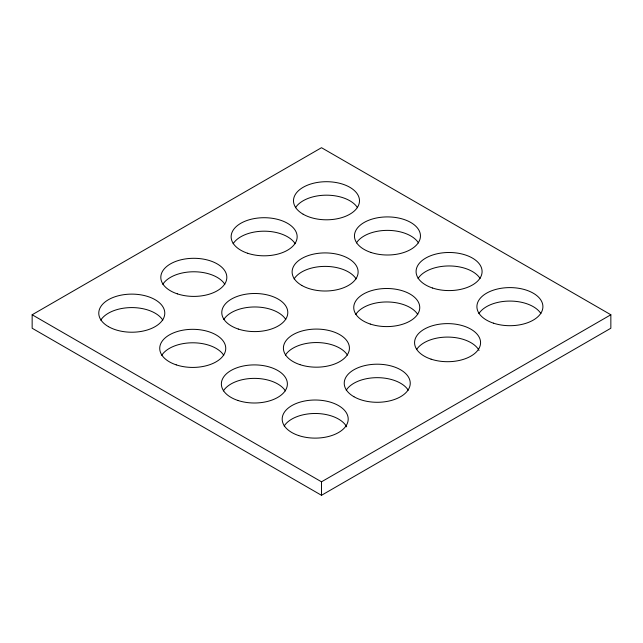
<?xml version="1.0" encoding="UTF-8"?>
<svg xmlns="http://www.w3.org/2000/svg" width="643" height="643" viewBox="0 0 643 643"><rect width="100%" height="100%" fill="white"/><g stroke="black" fill="none" stroke-linecap="round" stroke-linejoin="round"><path stroke-width="0.96" d="M32.15 314.765L321.5 147.705L610.85 314.765L610.85 328.235L321.5 495.295L32.15 328.235L32.15 314.765L321.5 481.816L610.85 314.765M321.5 481.816L321.5 495.295M295.483 207.713A33.002 19.049 0 0 1 326.491 195.175A33.002 19.049 0 0 1 357.508 207.713M356.447 242.917A33.002 19.049 0 0 1 387.464 230.371A33.002 19.049 0 0 1 418.472 242.917M418.079 278.491A33.002 19.049 0 0 1 449.087 265.953A33.002 19.049 0 0 1 480.104 278.491M478.898 313.607A33.002 19.049 0 0 1 509.907 301.069A33.002 19.049 0 0 1 540.924 313.607M233.144 243.721A33.002 19.049 0 0 1 264.152 231.183A33.002 19.049 0 0 1 295.169 243.721M294.108 278.925A33.002 19.049 0 0 1 325.125 266.387A33.002 19.049 0 0 1 356.134 278.925M355.74 314.499A33.002 19.049 0 0 1 386.748 301.961A33.002 19.049 0 0 1 417.765 314.499M416.56 349.615A33.002 19.049 0 0 1 448.292 337.085A33.002 19.049 0 0 1 479.051 350.403M162.816 284.31A33.002 19.049 0 0 1 193.824 271.772A33.002 19.049 0 0 1 224.841 284.31M223.78 319.507A33.002 19.049 0 0 1 254.797 306.968A33.002 19.049 0 0 1 285.805 319.507M285.412 355.089A33.002 19.049 0 0 1 316.42 342.55A33.002 19.049 0 0 1 347.437 355.089M346.231 390.205A33.002 19.049 0 0 1 377.24 377.666A33.002 19.049 0 0 1 408.257 390.205M100.766 320.134A33.002 19.049 0 0 1 131.783 307.587A33.002 19.049 0 0 1 162.792 320.134M161.739 355.33A33.002 19.049 0 0 1 192.747 342.791A33.002 19.049 0 0 1 223.764 355.33M223.362 390.912A33.002 19.049 0 0 1 254.379 378.373A33.002 19.049 0 0 1 285.388 390.912M284.182 426.028A33.002 19.049 0 0 1 315.922 413.489A33.002 19.049 0 0 1 346.673 426.815M303.158 214.223A33.002 19.049 0 0 0 358.368 205.688A33.002 19.049 0 0 0 317.955 182.355A33.002 19.049 0 0 0 303.158 214.223M370.963 252.458A33.002 19.049 0 0 0 420.458 235.957A33.002 19.049 0 0 0 370.963 219.456A33.002 19.049 0 0 0 370.963 252.458M432.586 288.032A33.002 19.049 0 0 0 482.089 271.531A33.002 19.049 0 0 0 432.586 255.038A33.002 19.049 0 0 0 432.586 288.032M493.406 323.148A33.002 19.049 0 0 0 542.909 306.647A33.002 19.049 0 0 0 493.406 290.154A33.002 19.049 0 0 0 493.406 323.148M431.075 359.156A33.002 19.049 0 0 0 480.57 342.655A33.002 19.049 0 0 0 431.075 326.162A33.002 19.049 0 0 0 431.075 359.156M370.247 324.04A33.002 19.049 0 0 0 419.75 307.547A33.002 19.049 0 0 0 370.247 291.046A33.002 19.049 0 0 0 370.247 324.04M301.792 285.436A33.002 19.049 0 0 0 357.002 276.892A33.002 19.049 0 0 0 316.581 253.559A33.002 19.049 0 0 0 301.792 285.436M247.651 253.262A33.002 19.049 0 0 0 297.154 236.761A33.002 19.049 0 0 0 247.651 220.26A33.002 19.049 0 0 0 247.651 253.262M353.907 396.715A33.002 19.049 0 0 0 409.117 388.171A33.002 19.049 0 0 0 368.704 364.838A33.002 19.049 0 0 0 353.907 396.715M299.919 364.629A33.002 19.049 0 0 0 349.422 348.128A33.002 19.049 0 0 0 299.919 331.627A33.002 19.049 0 0 0 299.919 364.629M238.296 329.047A33.002 19.049 0 0 0 287.799 312.546A33.002 19.049 0 0 0 238.296 296.045A33.002 19.049 0 0 0 238.296 329.047M177.323 293.851A33.002 19.049 0 0 0 226.826 277.35A33.002 19.049 0 0 0 177.323 260.849A33.002 19.049 0 0 0 177.323 293.851M298.698 435.568A33.002 19.049 0 0 0 348.201 419.067A33.002 19.049 0 0 0 298.698 402.566A33.002 19.049 0 0 0 298.698 435.568M237.878 400.452A33.002 19.049 0 0 0 287.381 383.951A33.002 19.049 0 0 0 237.878 367.45A33.002 19.049 0 0 0 237.878 400.452M176.246 364.87A33.002 19.049 0 0 0 225.749 348.369A33.002 19.049 0 0 0 176.246 331.868A33.002 19.049 0 0 0 176.246 364.87M108.45 326.644A33.002 19.049 0 0 0 163.66 318.1A33.002 19.049 0 0 0 123.239 294.767A33.002 19.049 0 0 0 108.45 326.644"/></g></svg>
